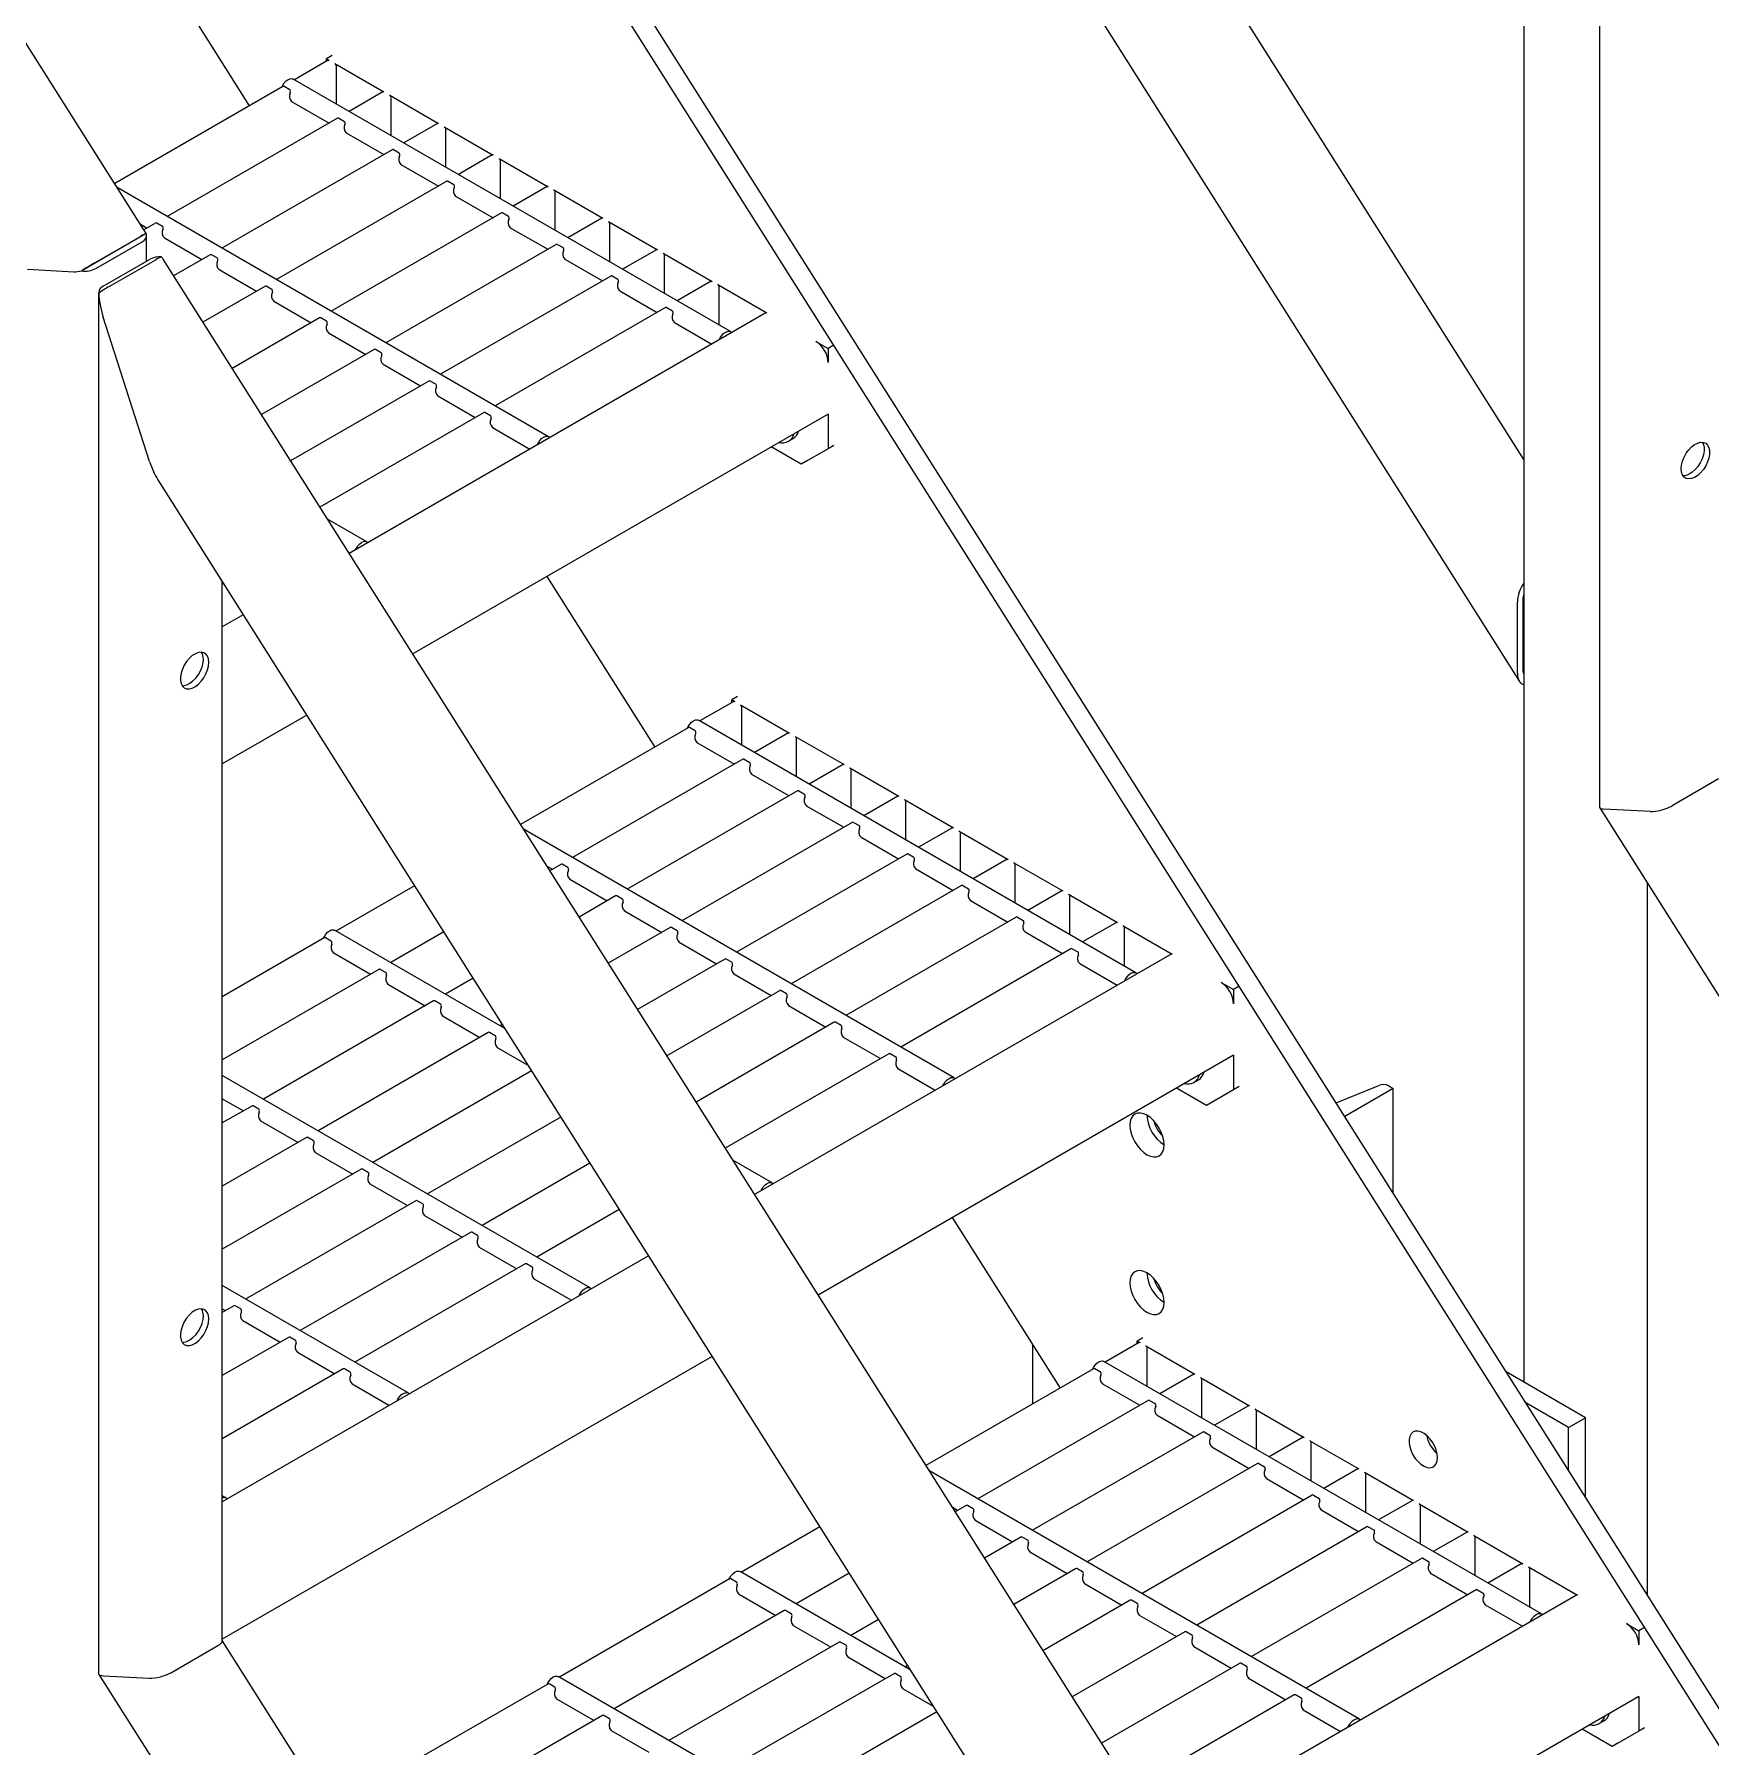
# Model space of a CAD drawing. Header units: millimetres. Extents: x 0 to 55611, y 0 to 32827.
# Drawn here: x 46003 to 46532, y 8661 to 9202 of the extents above; entities that cross this region are included whole.
import ezdxf

# ---------------------------------------------------------------- set-up
doc = ezdxf.new("R2010")
doc.units = ezdxf.units.MM
doc.header["$LTSCALE"] = 10
doc.linetypes.add('SLD-Continua', pattern=[0])
doc.layers.add('STRUC', color=5, linetype='SLD-Continua')

msp = doc.modelspace()

# ---------------------------------------------------------------- linework, layer by layer
at = {"layer": 'STRUC', "linetype": 'SLD-Continua', "lineweight": 25}
for p, q in [((46038.04, 9139.34), (44717.33, 11227.52)), ((47669.49, 6879.66), (45236, 10727.27)), ((47664.1, 6876.55), (45230.61, 10724.16)), ((46473.23, 9067.95), (46001.37, 9814.02)), ((45981.09, 9773.78), (46471.85, 8997.84)), ((46473.23, 9402.37), (46473.23, 8776.62)), ((46497.14, 9394.46), (46497.14, 8958.55)), ((46036.52, 9233.55), (46070.58, 9179.69)), ((46096.74, 9195.61), (46094.95, 9194.58)), ((46095.53, 9194.09), (46084.83, 9187.91)), ((46094.95, 9194.58), (46095.84, 9194.06)), ((46094.95, 9193.75), (46094.95, 9194.58)), ((46097.64, 9193.02), (46113.12, 9184.08)), ((46098.09, 9180.26), (46098.09, 9192.24)), ((46081.12, 9185.77), (46028.05, 9155.14)), ((46083.34, 9184.76), (46081.54, 9185.8)), ((46222.62, 9108.37), (46084.41, 9188.16)), ((46083.93, 9181.1), (46095.76, 9174.27)), ((46112.8, 9184.12), (46102.11, 9177.94)), ((46114.92, 9183.05), (46130.4, 9174.11)), ((46115.37, 9170.29), (46115.37, 9182.27)), ((46098.4, 9175.8), (46044.63, 9144.76)), ((46098.82, 9175.83), (46100.61, 9174.79)), ((46130.08, 9174.14), (46119.38, 9167.97)), ((46101.21, 9171.13), (46113.03, 9164.3)), ((46132.19, 9173.07), (46147.67, 9164.14)), ((46132.64, 9160.31), (46132.64, 9172.3)), ((46115.67, 9165.83), (46061.91, 9134.79)), ((46116.09, 9165.85), (46117.89, 9164.82)), ((46147.35, 9164.17), (46136.66, 9157.99)), ((46149.47, 9163.1), (46164.95, 9154.16)), ((46118.48, 9161.16), (46130.31, 9154.33)), ((46149.92, 9150.34), (46149.92, 9162.32)), ((46165.14, 9075.19), (46028.84, 9153.88)), ((46132.95, 9155.85), (46079.18, 9124.82)), ((46133.37, 9155.88), (46135.17, 9154.84)), ((46164.63, 9154.2), (46153.93, 9148.02)), ((46166.74, 9153.13), (46182.22, 9144.19)), ((46167.19, 9140.37), (46167.19, 9152.35)), ((46135.76, 9151.18), (46147.58, 9144.36)), ((46036.15, 9142.33), (46038.28, 9141.1)), ((46040.93, 9142.62), (46037.29, 9140.52)), ((46043.14, 9141.61), (46041.34, 9142.65)), ((46150.23, 9145.88), (46096.46, 9114.84)), ((46150.65, 9145.91), (46152.44, 9144.87)), ((46153.03, 9141.21), (46164.86, 9134.38)), ((46181.91, 9144.22), (46171.21, 9138.05)), ((46184.02, 9143.15), (46199.5, 9134.22)), ((46184.47, 9130.39), (46184.47, 9142.38)), ((46038.04, 9139.33), (46017.64, 9127.55)), ((46021.53, 9129.97), (46036.18, 9138.43)), ((46022.06, 9128.32), (46036.71, 9136.78)), ((46038.14, 9130.65), (46038.14, 9138.77)), ((46043.73, 9137.95), (46055.56, 9131.12)), ((46167.5, 9135.91), (46113.74, 9104.87)), ((46167.92, 9135.94), (46169.72, 9134.9)), ((46024.41, 9122.73), (46039.07, 9131.19)), ((46026.35, 9122.63), (46041.01, 9131.09)), ((47232.31, 7251.36), (46043.34, 9131.26)), ((46058.2, 9132.65), (46046.67, 9125.99)), ((46060.42, 9131.64), (46058.62, 9132.68)), ((46170.31, 9131.24), (46182.14, 9124.41)), ((46199.18, 9134.25), (46188.49, 9128.07)), ((46201.3, 9133.18), (46216.78, 9124.25)), ((46201.75, 9120.42), (46201.75, 9132.4)), ((46000.5, 9128.06), (46015.16, 9127.31)), ((46061.01, 9127.98), (46072.83, 9121.15)), ((46184.78, 9125.93), (46131.01, 9094.9)), ((46185.2, 9125.96), (46186.99, 9124.93)), ((46022.98, 9120.74), (46022.98, 8684.83)), ((46075.48, 9122.68), (46055.91, 9111.38)), ((46077.69, 9121.67), (46075.9, 9122.7)), ((46187.59, 9121.26), (46199.41, 9114.44)), ((46216.46, 9124.28), (46205.76, 9118.1)), ((46218.57, 9123.21), (46234.05, 9114.27)), ((46219.02, 9110.45), (46219.02, 9122.43)), ((46078.28, 9118), (46090.11, 9111.18)), ((46233.73, 9114.3), (46102.12, 9038.32)), ((46202.05, 9115.96), (46148.29, 9084.92)), ((46202.47, 9115.99), (46204.27, 9114.95)), ((46039.07, 9067.38), (46024.41, 9112.98)), ((46092.75, 9112.7), (46065.15, 9096.77)), ((46094.97, 9111.69), (46093.17, 9112.73)), ((46204.86, 9111.29), (46216.69, 9104.46)), ((46095.56, 9108.03), (46107.39, 9101.2)), ((46249.58, 9105.31), (46253.45, 9103.08)), ((46255.25, 9104.11), (46253.45, 9103.08)), ((46110.03, 9102.73), (46074.39, 9082.16)), ((46112.24, 9101.72), (46110.45, 9102.76)), ((46112.84, 9098.06), (46124.66, 9091.23)), ((46253.45, 9103.08), (46253.45, 9098.61)), ((46127.31, 9092.76), (46083.63, 9067.54)), ((46129.52, 9091.75), (46127.72, 9092.78)), ((46130.11, 9088.08), (46141.94, 9081.26)), ((46144.58, 9082.78), (46092.87, 9052.93)), ((46253.45, 9082.34), (46122.2, 9006.57)), ((46146.8, 9081.77), (46145, 9082.81)), ((46253.45, 9082.34), (46253.45, 9071.39)), ((46147.39, 9078.11), (46159.21, 9071.28)), ((46244.96, 9066.49), (46235.48, 9071.97)), ((46240.92, 9073.74), (46242.36, 9074.57)), ((46253.45, 9071.39), (46244.96, 9066.49)), ((46255.24, 9072.43), (46253.45, 9071.39)), ((46246.76, 9067.53), (46244.96, 9066.49)), ((46041.7, 9061.54), (47193.48, 7240.45)), ((46107.67, 9042.01), (46095.24, 9049.19)), ((46062.05, 8694.82), (46062.05, 9029.37)), ((46164.6, 9031.04), (46198.66, 8977.18)), ((46471.21, 9000.52), (46471.21, 9022.95)), ((46472.94, 9023.94), (46472.94, 9001.52)), ((46068.62, 9018.98), (46062.05, 9015.19)), ((46223.61, 8991.58), (46212.91, 8985.41)), ((46224.82, 8993.11), (46223.02, 8992.07)), ((46223.02, 8992.07), (46223.92, 8991.55)), ((46223.02, 8991.25), (46223.02, 8992.07)), ((46225.72, 8990.52), (46241.2, 8981.58)), ((46226.17, 8977.75), (46226.17, 8989.74)), ((46088.7, 8987.23), (46062.05, 8971.84)), ((46350.7, 8905.86), (46212.49, 8985.65)), ((46209.2, 8983.27), (46156.26, 8952.71)), ((46211.42, 8982.26), (46209.62, 8983.3)), ((46240.88, 8981.61), (46230.18, 8975.44)), ((46242.99, 8980.54), (46258.47, 8971.61)), ((46243.44, 8967.78), (46243.44, 8979.76)), ((46212.01, 8978.6), (46223.83, 8971.77)), ((46226.9, 8973.32), (46228.69, 8972.29)), ((46226.48, 8973.3), (46172.71, 8942.26)), ((46229.28, 8968.62), (46241.11, 8961.8)), ((46258.16, 8971.64), (46247.46, 8965.46)), ((46260.27, 8970.57), (46275.75, 8961.63)), ((46260.72, 8957.81), (46260.72, 8969.79)), ((46243.75, 8963.32), (46189.99, 8932.28)), ((46244.17, 8963.35), (46245.97, 8962.31)), ((46534.78, 8967.09), (46520.12, 8958.63)), ((46246.56, 8958.65), (46258.39, 8951.82)), ((46275.43, 8961.66), (46264.74, 8955.49)), ((46277.55, 8960.6), (46293.03, 8951.66)), ((46278, 8947.83), (46278, 8959.82)), ((46497.24, 8957.99), (46497.24, 8957.98)), ((46497.24, 8957.98), (46984.16, 8188.11)), ((46513.23, 8956.81), (46498.57, 8957.56)), ((46261.03, 8953.35), (46207.26, 8922.31)), ((46261.45, 8953.38), (46263.24, 8952.34)), ((46292.71, 8951.69), (46282.01, 8945.52)), ((46293.22, 8872.69), (46157.22, 8951.2)), ((46263.84, 8948.68), (46275.66, 8941.85)), ((46294.82, 8950.62), (46310.3, 8941.69)), ((46295.27, 8937.86), (46295.27, 8949.84)), ((46278.31, 8943.38), (46224.54, 8912.34)), ((46278.72, 8943.4), (46280.52, 8942.37)), ((46309.99, 8941.72), (46299.29, 8935.54)), ((46164.52, 8939.65), (46166.36, 8938.59)), ((46169, 8940.12), (46165.5, 8938.1)), ((46171.22, 8939.11), (46169.42, 8940.14)), ((46281.11, 8938.7), (46292.94, 8931.88)), ((46312.1, 8940.65), (46327.58, 8931.71)), ((46312.55, 8927.89), (46312.55, 8939.87)), ((46122.76, 8933.37), (46097.96, 8919.05)), ((46171.81, 8935.44), (46183.64, 8928.62)), ((46186.28, 8930.14), (46174.75, 8923.48)), ((46188.49, 8929.13), (46186.7, 8930.17)), ((46295.58, 8933.4), (46241.81, 8902.36)), ((46296, 8933.43), (46297.8, 8932.39)), ((46327.26, 8931.74), (46316.56, 8925.57)), ((46329.37, 8930.68), (46344.85, 8921.74)), ((46512.3, 8709.3), (46512.3, 8934.17)), ((46189.09, 8925.47), (46200.91, 8918.64)), ((46298.39, 8928.73), (46310.21, 8921.9)), ((46329.82, 8917.91), (46329.82, 8929.9)), ((46151.29, 8888.26), (46097.54, 8919.29)), ((46203.56, 8920.17), (46183.99, 8908.87)), ((46205.77, 8919.16), (46203.97, 8920.2)), ((46312.86, 8923.43), (46259.09, 8892.39)), ((46313.28, 8923.46), (46315.07, 8922.42)), ((46344.54, 8921.77), (46333.84, 8915.6)), ((46346.65, 8920.7), (46362.13, 8911.77)), ((46347.1, 8907.94), (46347.1, 8919.92)), ((46094.25, 8916.91), (46062.05, 8898.32)), ((46096.47, 8915.9), (46094.67, 8916.94)), ((46132.01, 8918.76), (46115.24, 8909.08)), ((46206.36, 8915.5), (46218.19, 8908.67)), ((46315.66, 8918.76), (46327.49, 8911.93)), ((46097.06, 8912.24), (46108.89, 8905.41)), ((46220.83, 8910.2), (46193.23, 8894.26)), ((46223.05, 8909.19), (46221.25, 8910.22)), ((46361.81, 8911.8), (46230.19, 8835.82)), ((46330.13, 8913.46), (46276.37, 8882.42)), ((46330.55, 8913.48), (46332.35, 8912.45)), ((46332.94, 8908.78), (46344.77, 8901.96)), ((46111.53, 8906.94), (46062.05, 8878.37)), ((46113.75, 8905.93), (46111.95, 8906.96)), ((46141.25, 8904.15), (46132.51, 8899.1)), ((46223.64, 8905.52), (46235.46, 8898.7)), ((46114.34, 8902.27), (46126.16, 8895.44)), ((46238.11, 8900.22), (46202.47, 8879.65)), ((46240.32, 8899.21), (46238.53, 8900.25)), ((46377.66, 8902.8), (46381.53, 8900.57)), ((46383.33, 8901.61), (46381.53, 8900.57)), ((46381.53, 8900.57), (46381.53, 8896.11)), ((46128.81, 8896.96), (46075.04, 8865.93)), ((46131.02, 8895.95), (46129.23, 8896.99)), ((46131.61, 8892.29), (46143.44, 8885.46)), ((46240.91, 8895.55), (46252.74, 8888.72)), ((46146.08, 8886.99), (46092.32, 8855.95)), ((46148.3, 8885.98), (46146.5, 8887.02)), ((46150.49, 8889.53), (46149.79, 8889.13)), ((46255.38, 8890.25), (46211.71, 8865.04)), ((46257.6, 8889.24), (46255.8, 8890.28)), ((46148.89, 8882.32), (46158.6, 8876.71)), ((46258.19, 8885.58), (46270.02, 8878.75)), ((46272.66, 8880.28), (46220.95, 8850.43)), ((46381.53, 8879.83), (46250.28, 8804.06)), ((46274.88, 8879.27), (46273.08, 8880.3)), ((46381.53, 8879.83), (46381.53, 8868.89)), ((46178.28, 8806.33), (46062.05, 8873.42)), ((46159.73, 8874.92), (46109.59, 8845.98)), ((46275.47, 8875.6), (46287.29, 8868.78)), ((46369, 8871.24), (46370.44, 8872.07)), ((46062.05, 8866.09), (46068.69, 8862.26)), ((46373.04, 8863.99), (46363.56, 8869.46)), ((46381.53, 8868.89), (46373.04, 8863.99)), ((46383.32, 8869.92), (46381.53, 8868.89)), ((46413.97, 8864.77), (46427.41, 8870.31)), ((46431.96, 8869.35), (46416.66, 8860.52)), ((46430.55, 8870.16), (46431.96, 8869.35)), ((46431.96, 8836.33), (46431.96, 8869.35)), ((46071.33, 8863.79), (46062.05, 8858.43)), ((46073.55, 8862.78), (46071.75, 8863.81)), ((46168.97, 8860.31), (46126.87, 8836.01)), ((46374.83, 8865.02), (46373.04, 8863.99)), ((46074.14, 8859.11), (46085.96, 8852.29)), ((46088.61, 8853.81), (46062.05, 8838.48)), ((46090.82, 8852.8), (46089.03, 8853.84)), ((46091.42, 8849.14), (46103.24, 8842.31)), ((46105.89, 8843.84), (46062.05, 8818.53)), ((46108.1, 8842.83), (46106.3, 8843.87)), ((46178.21, 8845.7), (46144.14, 8826.03)), ((46235.75, 8839.51), (46223.32, 8846.68)), ((46108.69, 8839.17), (46120.52, 8832.34)), ((46123.16, 8833.87), (46069.39, 8802.83)), ((46125.38, 8832.86), (46123.58, 8833.89)), ((46125.97, 8829.19), (46137.79, 8822.37)), ((46187.45, 8831.09), (46161.42, 8816.06)), ((46292.68, 8828.54), (46326.74, 8774.68)), ((46140.44, 8823.89), (46086.67, 8792.85)), ((46142.65, 8822.88), (46140.86, 8823.92)), ((46196.69, 8816.48), (46062.05, 8738.75)), ((46143.24, 8819.22), (46155.07, 8812.39)), ((46157.71, 8813.92), (46103.95, 8782.88)), ((46159.93, 8812.91), (46158.13, 8813.95)), ((46120.8, 8773.15), (46062.05, 8807.07)), ((46160.52, 8809.25), (46172.35, 8802.42)), ((46065.69, 8800.69), (46062.05, 8798.59)), ((46067.9, 8799.68), (46066.11, 8800.71)), ((46062.05, 8799.73), (46063.04, 8799.16)), ((46068.49, 8796.01), (46080.32, 8789.19)), ((46082.96, 8790.71), (46062.05, 8778.64)), ((46085.18, 8789.7), (46083.38, 8790.74)), ((46352.9, 8790.6), (46351.1, 8789.56)), ((46351.1, 8789.56), (46352, 8789.05)), ((46351.1, 8788.74), (46351.1, 8789.56)), ((46216.78, 8784.72), (46062.05, 8695.4)), ((46085.77, 8786.04), (46097.6, 8779.21)), ((46318.16, 8769.73), (46318.16, 8788.24)), ((46351.68, 8789.08), (46340.99, 8782.9)), ((46353.8, 8788.01), (46369.28, 8779.07)), ((46354.25, 8775.25), (46354.25, 8787.23)), ((46100.24, 8780.74), (46062.05, 8758.69)), ((46102.45, 8779.73), (46100.66, 8780.77)), ((46337.28, 8780.76), (46284.34, 8750.2)), ((46339.49, 8779.75), (46337.7, 8780.79)), ((46478.78, 8703.36), (46340.57, 8783.14)), ((46368.96, 8779.1), (46358.26, 8772.93)), ((46492.77, 8765.35), (46467.7, 8779.81)), ((46103.05, 8776.07), (46114.87, 8769.24)), ((46340.09, 8776.09), (46351.91, 8769.26)), ((46371.07, 8778.04), (46386.55, 8769.1)), ((46371.52, 8765.27), (46371.52, 8777.26)), ((46354.56, 8770.79), (46300.79, 8739.75)), ((46354.97, 8770.82), (46356.77, 8769.78)), ((46386.24, 8769.13), (46375.54, 8762.96)), ((46388.35, 8768.06), (46403.83, 8759.13)), ((46487.38, 8762.23), (46473.9, 8770.01)), ((46357.36, 8766.12), (46369.19, 8759.29)), ((46388.8, 8755.3), (46388.8, 8767.29)), ((46487.38, 8762.23), (46492.77, 8765.35)), ((46492.77, 8740.19), (46492.77, 8765.35)), ((46371.83, 8760.82), (46318.07, 8729.78)), ((46372.25, 8760.84), (46374.05, 8759.81)), ((46403.51, 8759.16), (46392.81, 8752.98)), ((46405.63, 8758.09), (46421.11, 8749.15)), ((46406.07, 8745.33), (46406.07, 8757.31)), ((46487.38, 8748.71), (46487.38, 8762.23)), ((46374.64, 8756.14), (46386.46, 8749.32)), ((46421.3, 8670.18), (46285.29, 8748.7)), ((46389.11, 8750.84), (46335.34, 8719.8)), ((46389.53, 8750.87), (46391.32, 8749.83)), ((46391.91, 8746.17), (46403.74, 8739.34)), ((46420.79, 8749.18), (46410.09, 8743.01)), ((46422.9, 8748.12), (46438.38, 8739.18)), ((46423.35, 8735.35), (46423.35, 8747.34)), ((46406.38, 8740.87), (46352.62, 8709.83)), ((46406.8, 8740.9), (46408.6, 8739.86)), ((46063.33, 8739.97), (46062.05, 8740.71)), ((46292.6, 8737.15), (46294.44, 8736.08)), ((46297.08, 8737.61), (46293.58, 8735.59)), ((46299.3, 8736.6), (46297.5, 8737.64)), ((46409.19, 8736.2), (46421.02, 8729.37)), ((46438.06, 8739.21), (46427.37, 8733.04)), ((46440.18, 8738.14), (46455.66, 8729.21)), ((46440.63, 8725.38), (46440.63, 8737.37)), ((46250.84, 8730.86), (46226.04, 8716.54)), ((46299.89, 8732.94), (46311.71, 8726.11)), ((46423.66, 8730.9), (46369.89, 8699.86)), ((46424.08, 8730.92), (46425.88, 8729.89)), ((46314.36, 8727.64), (46302.82, 8720.98)), ((46316.57, 8726.63), (46314.78, 8727.66)), ((46426.47, 8726.22), (46438.29, 8719.4)), ((46455.34, 8729.24), (46444.64, 8723.06)), ((46457.45, 8728.17), (46472.93, 8719.23)), ((46457.9, 8715.41), (46457.9, 8727.39)), ((46317.16, 8722.96), (46328.99, 8716.14)), ((46440.94, 8720.92), (46387.17, 8689.88)), ((46441.36, 8720.95), (46443.15, 8719.91)), ((46472.62, 8719.26), (46461.92, 8713.09)), ((46222.33, 8714.41), (46168.57, 8683.37)), ((46224.55, 8713.4), (46222.75, 8714.43)), ((46279.37, 8685.76), (46225.62, 8716.79)), ((46260.08, 8716.25), (46243.32, 8706.57)), ((46331.63, 8717.66), (46312.07, 8706.37)), ((46333.85, 8716.65), (46332.05, 8717.69)), ((46443.74, 8716.25), (46455.57, 8709.42)), ((46474.73, 8718.2), (46490.21, 8709.26)), ((46475.18, 8705.44), (46475.18, 8717.42)), ((46225.14, 8709.73), (46236.97, 8702.91)), ((46334.44, 8712.99), (46346.27, 8706.16)), ((46489.89, 8709.29), (46358.27, 8633.31)), ((46458.21, 8710.95), (46404.45, 8679.91)), ((46458.63, 8710.98), (46460.43, 8709.94)), ((46239.61, 8704.43), (46185.84, 8673.39)), ((46241.82, 8703.42), (46240.03, 8704.46)), ((46348.91, 8707.69), (46321.31, 8691.76)), ((46351.13, 8706.68), (46349.33, 8707.72)), ((46351.72, 8703.02), (46363.54, 8696.19)), ((46461.02, 8706.28), (46472.84, 8699.45)), ((46242.42, 8699.76), (46254.24, 8692.93)), ((46269.33, 8701.64), (46260.59, 8696.6)), ((46366.19, 8697.72), (46330.55, 8677.14)), ((46368.4, 8696.71), (46366.61, 8697.74)), ((46505.74, 8700.29), (46509.6, 8698.06)), ((46511.4, 8699.1), (46509.6, 8698.06)), ((46509.6, 8698.06), (46509.6, 8693.6)), ((46045.96, 8684.9), (46060.62, 8693.36)), ((46511.39, 7984.5), (46062.05, 8694.95)), ((46256.89, 8694.46), (46203.12, 8663.42)), ((46259.1, 8693.45), (46257.3, 8694.49)), ((46368.99, 8693.05), (46380.82, 8686.22)), ((46259.69, 8689.79), (46271.52, 8682.96)), ((46278.57, 8687.03), (46277.87, 8686.63)), ((46383.46, 8687.74), (46339.79, 8662.53)), ((46385.68, 8686.73), (46383.88, 8687.77)), ((46023.08, 8684.26), (46510, 7914.38)), ((46023.08, 8684.26), (46023.08, 8684.26)), ((46024.41, 8683.84), (46039.07, 8683.09)), ((46167.07, 8680.22), (46165.28, 8681.25)), ((46306.35, 8603.82), (46168.15, 8683.61)), ((46274.16, 8684.49), (46220.39, 8653.45)), ((46276.38, 8683.48), (46274.58, 8684.51)), ((46386.27, 8683.07), (46398.09, 8676.24)), ((46164.86, 8681.23), (46111.09, 8650.19)), ((46167.67, 8676.55), (46179.49, 8669.73)), ((46276.97, 8679.81), (46286.67, 8674.21)), ((46400.74, 8677.77), (46349.03, 8647.92)), ((46509.6, 8677.32), (46378.36, 8601.56)), ((46402.95, 8676.76), (46401.16, 8677.8)), ((46509.6, 8677.32), (46509.6, 8666.38)), ((46182.14, 8671.25), (46128.37, 8640.21)), ((46184.35, 8670.24), (46182.55, 8671.28)), ((46287.81, 8672.42), (46237.67, 8643.47)), ((46403.55, 8673.1), (46415.37, 8666.27)), ((46184.94, 8666.58), (46196.77, 8659.75)), ((46501.12, 8661.48), (46491.64, 8666.95)), ((46497.08, 8668.73), (46498.51, 8669.56)), ((46509.6, 8666.38), (46501.12, 8661.48)), ((46511.4, 8667.42), (46509.6, 8666.38)), ((46502.91, 8662.52), (46501.12, 8661.48))]:
    msp.add_line(p, q, dxfattribs=at)
at = {"layer": 'STRUC', "linetype": 'SLD-Continua', "lineweight": 25, "flags": 128}
for points in [[(46080.91, 9185.65), (46081.15, 9186.18), (46081.63, 9186.92), (46082.2, 9187.54), (46082.82, 9188), (46083.44, 9188.26), (46084.01, 9188.29), (46084.41, 9188.16)], [(46083.5, 9183.82), (46083.53, 9183.95), (46083.56, 9184.21), (46083.53, 9184.47), (46083.46, 9184.64), (46083.34, 9184.76), (46083.34, 9184.76)], [(46043.3, 9140.67), (46043.34, 9140.8), (46043.37, 9141.05), (46043.34, 9141.32), (46043.27, 9141.49), (46043.15, 9141.61), (46043.14, 9141.61)], [(46060.58, 9130.69), (46060.61, 9130.82), (46060.64, 9131.08), (46060.61, 9131.35), (46060.54, 9131.52), (46060.42, 9131.64), (46060.42, 9131.64)], [(46077.85, 9120.72), (46077.89, 9120.85), (46077.92, 9121.11), (46077.89, 9121.37), (46077.82, 9121.54), (46077.7, 9121.66), (46077.69, 9121.67)], [(46095.13, 9110.75), (46095.16, 9110.88), (46095.19, 9111.13), (46095.17, 9111.4), (46095.09, 9111.57), (46094.97, 9111.69), (46094.97, 9111.69)], [(46219.11, 9105.86), (46219.36, 9106.39), (46219.84, 9107.13), (46220.41, 9107.76), (46221.03, 9108.21), (46221.65, 9108.47), (46222.22, 9108.51), (46222.7, 9108.32), (46222.95, 9108.08)], [(46112.4, 9100.78), (46112.44, 9100.9), (46112.47, 9101.16), (46112.44, 9101.43), (46112.37, 9101.6), (46112.25, 9101.72), (46112.24, 9101.72)], [(46129.68, 9090.8), (46129.72, 9090.93), (46129.75, 9091.19), (46129.72, 9091.45), (46129.65, 9091.62), (46129.53, 9091.74), (46129.52, 9091.75)], [(46146.96, 9080.83), (46146.99, 9080.96), (46147.02, 9081.21), (46146.99, 9081.48), (46146.92, 9081.65), (46146.8, 9081.77), (46146.8, 9081.77)], [(46161.64, 9072.68), (46161.89, 9073.21), (46162.37, 9073.95), (46162.94, 9074.58), (46163.56, 9075.03), (46164.18, 9075.29), (46164.75, 9075.33), (46165.23, 9075.14), (46165.47, 9074.9)], [(46522.96, 9065.07), (46523.06, 9066.25), (46523.37, 9067.49), (46523.88, 9068.74), (46524.54, 9069.94), (46525.35, 9071.03), (46526.25, 9071.97), (46527.21, 9072.7), (46528.18, 9073.2), (46529.11, 9073.44), (46529.97, 9073.41), (46530.71, 9073.11), (46531.3, 9072.56), (46531.71, 9071.78), (46531.91, 9070.8), (46531.91, 9069.68), (46531.71, 9068.46), (46531.3, 9067.21), (46530.71, 9065.98), (46529.97, 9064.83), (46529.11, 9063.81), (46528.18, 9062.97), (46527.21, 9062.35), (46526.25, 9061.97), (46525.35, 9061.87), (46524.54, 9062.03), (46523.88, 9062.46), (46523.37, 9063.13), (46523.06, 9064.02), (46522.96, 9065.07)], [(46529.64, 9073.45), (46529.98, 9072.77), (46530.19, 9071.8), (46530.19, 9070.68), (46529.98, 9069.46), (46529.57, 9068.21), (46528.99, 9066.98), (46528.25, 9065.82), (46527.39, 9064.8), (46526.45, 9063.96), (46525.48, 9063.34), (46524.52, 9062.97), (46523.62, 9062.86), (46523.53, 9062.87)], [(46104.17, 9039.51), (46104.41, 9040.03), (46104.89, 9040.77), (46105.46, 9041.4), (46106.08, 9041.86), (46106.7, 9042.11), (46107.27, 9042.15), (46107.75, 9041.96), (46108, 9041.72)], [(46057.78, 9003.93), (46057.68, 9004.99), (46057.37, 9005.87), (46056.87, 9006.54), (46056.2, 9006.97), (46055.4, 9007.13), (46054.49, 9007.03), (46053.54, 9006.66), (46052.57, 9006.04), (46051.63, 9005.2), (46050.77, 9004.18), (46050.03, 9003.02), (46049.45, 9001.79), (46049.04, 9000.54), (46048.83, 8999.32), (46048.83, 8998.2), (46049.04, 8997.23), (46049.45, 8996.45), (46050.03, 8995.89), (46050.77, 8995.59), (46051.63, 8995.56), (46052.57, 8995.8), (46053.54, 8996.3), (46054.49, 8997.04), (46055.4, 8997.97), (46056.2, 8999.07), (46056.87, 9000.27), (46057.37, 9001.52), (46057.68, 9002.76), (46057.78, 9003.93)], [(46049.37, 8996.54), (46049.91, 8996.56), (46050.84, 8996.8), (46051.81, 8997.3), (46052.77, 8998.03), (46053.67, 8998.97), (46054.48, 9000.06), (46055.14, 9001.26), (46055.64, 9002.51), (46055.95, 9003.75), (46056.06, 9004.93)], [(46208.98, 8983.14), (46209.23, 8983.67), (46209.71, 8984.41), (46210.28, 8985.04), (46210.9, 8985.49), (46211.52, 8985.75), (46212.09, 8985.79), (46212.49, 8985.65)], [(46211.58, 8981.31), (46211.61, 8981.44), (46211.64, 8981.7), (46211.61, 8981.97), (46211.54, 8982.14), (46211.42, 8982.26), (46211.42, 8982.26)], [(46497.14, 8958.55), (46497.16, 8958.33), (46497.24, 8957.99)], [(46171.38, 8938.16), (46171.41, 8938.29), (46171.44, 8938.55), (46171.42, 8938.81), (46171.34, 8938.98), (46171.22, 8939.1), (46171.22, 8939.11)], [(46188.65, 8928.19), (46188.69, 8928.32), (46188.72, 8928.57), (46188.69, 8928.84), (46188.62, 8929.01), (46188.5, 8929.13), (46188.49, 8929.13)], [(46094.04, 8916.79), (46094.28, 8917.31), (46094.76, 8918.05), (46095.33, 8918.68), (46095.95, 8919.14), (46096.57, 8919.39), (46097.14, 8919.43), (46097.54, 8919.29)], [(46096.63, 8914.96), (46096.67, 8915.09), (46096.7, 8915.34), (46096.67, 8915.61), (46096.59, 8915.78), (46096.47, 8915.9), (46096.47, 8915.9)], [(46205.93, 8918.22), (46205.97, 8918.35), (46206, 8918.6), (46205.97, 8918.87), (46205.9, 8919.04), (46205.78, 8919.16), (46205.77, 8919.16)], [(46223.21, 8908.24), (46223.24, 8908.37), (46223.27, 8908.63), (46223.24, 8908.89), (46223.17, 8909.06), (46223.05, 8909.18), (46223.05, 8909.19)], [(46113.91, 8904.98), (46113.94, 8905.11), (46113.97, 8905.37), (46113.94, 8905.64), (46113.87, 8905.8), (46113.75, 8905.92), (46113.75, 8905.93)], [(46347.19, 8903.36), (46347.44, 8903.88), (46347.92, 8904.63), (46348.49, 8905.25), (46349.11, 8905.71), (46349.73, 8905.96), (46350.3, 8906), (46350.78, 8905.81), (46351.03, 8905.57)], [(46240.48, 8898.27), (46240.52, 8898.4), (46240.55, 8898.65), (46240.52, 8898.92), (46240.45, 8899.09), (46240.33, 8899.21), (46240.32, 8899.21)], [(46131.18, 8895.01), (46131.22, 8895.14), (46131.25, 8895.39), (46131.22, 8895.66), (46131.15, 8895.83), (46131.03, 8895.95), (46131.02, 8895.95)], [(46257.76, 8888.3), (46257.79, 8888.43), (46257.82, 8888.68), (46257.8, 8888.95), (46257.72, 8889.12), (46257.6, 8889.24), (46257.6, 8889.24)], [(46148.46, 8885.04), (46148.49, 8885.17), (46148.52, 8885.42), (46148.49, 8885.69), (46148.42, 8885.86), (46148.3, 8885.98), (46148.3, 8885.98)], [(46275.04, 8878.32), (46275.07, 8878.45), (46275.1, 8878.71), (46275.07, 8878.98), (46275, 8879.14), (46274.88, 8879.26), (46274.88, 8879.27)], [(46289.72, 8870.18), (46289.97, 8870.71), (46290.45, 8871.45), (46291.02, 8872.07), (46291.64, 8872.53), (46292.26, 8872.79), (46292.83, 8872.82), (46293.31, 8872.63), (46293.55, 8872.39)], [(46073.71, 8861.83), (46073.74, 8861.96), (46073.77, 8862.22), (46073.74, 8862.48), (46073.67, 8862.65), (46073.55, 8862.77), (46073.55, 8862.78)], [(46359.58, 8851.52), (46359.48, 8852.79), (46359.17, 8854.14), (46358.67, 8855.5), (46358, 8856.83), (46357.19, 8858.08), (46356.26, 8859.19), (46355.25, 8860.13), (46354.19, 8860.85), (46353.14, 8861.34), (46352.13, 8861.57), (46351.2, 8861.53), (46350.38, 8861.23), (46349.71, 8860.67), (46349.22, 8859.89), (46348.91, 8858.9), (46348.81, 8857.74), (46348.91, 8856.47), (46349.22, 8855.12), (46349.71, 8853.76), (46350.38, 8852.43), (46351.2, 8851.19), (46352.13, 8850.07), (46353.14, 8849.13), (46354.19, 8848.41), (46355.25, 8847.92), (46356.26, 8847.69), (46357.19, 8847.73), (46358, 8848.03), (46358.67, 8848.59), (46359.17, 8849.38), (46359.48, 8850.37), (46359.58, 8851.52)], [(46090.98, 8851.86), (46091.02, 8851.99), (46091.05, 8852.24), (46091.02, 8852.51), (46090.95, 8852.68), (46090.83, 8852.8), (46090.82, 8852.8)], [(46108.26, 8841.88), (46108.3, 8842.01), (46108.33, 8842.27), (46108.3, 8842.54), (46108.23, 8842.71), (46108.1, 8842.83), (46108.1, 8842.83)], [(46232.24, 8837), (46232.49, 8837.53), (46232.97, 8838.27), (46233.54, 8838.89), (46234.16, 8839.35), (46234.78, 8839.61), (46235.35, 8839.64), (46235.83, 8839.45), (46236.08, 8839.21)], [(46125.54, 8831.91), (46125.57, 8832.04), (46125.6, 8832.3), (46125.57, 8832.56), (46125.5, 8832.73), (46125.38, 8832.85), (46125.38, 8832.86)], [(46142.81, 8821.94), (46142.85, 8822.07), (46142.88, 8822.32), (46142.85, 8822.59), (46142.78, 8822.76), (46142.66, 8822.88), (46142.65, 8822.88)], [(46160.09, 8811.97), (46160.12, 8812.09), (46160.15, 8812.35), (46160.12, 8812.62), (46160.05, 8812.79), (46159.93, 8812.91), (46159.93, 8812.91)], [(46359.58, 8801.74), (46359.48, 8803.02), (46359.17, 8804.36), (46358.67, 8805.72), (46358, 8807.05), (46357.19, 8808.3), (46356.26, 8809.41), (46355.25, 8810.35), (46354.19, 8811.08), (46353.14, 8811.56), (46352.13, 8811.79), (46351.2, 8811.76), (46350.38, 8811.45), (46349.71, 8810.9), (46349.22, 8810.11), (46348.91, 8809.12), (46348.81, 8807.96), (46348.91, 8806.69), (46349.22, 8805.35), (46349.71, 8803.98), (46350.38, 8802.65), (46351.2, 8801.41), (46352.13, 8800.3), (46353.14, 8799.36), (46354.19, 8798.63), (46355.25, 8798.14), (46356.26, 8797.92), (46357.19, 8797.95), (46358, 8798.26), (46358.67, 8798.81), (46359.17, 8799.6), (46359.48, 8800.59), (46359.58, 8801.74)], [(46174.77, 8803.82), (46175.02, 8804.35), (46175.5, 8805.09), (46176.07, 8805.71), (46176.69, 8806.17), (46177.31, 8806.43), (46177.88, 8806.46), (46178.36, 8806.28), (46178.61, 8806.03)], [(46057.78, 8796.53), (46057.68, 8797.58), (46057.37, 8798.47), (46056.87, 8799.14), (46056.2, 8799.57), (46055.4, 8799.73), (46054.49, 8799.63), (46053.54, 8799.26), (46052.57, 8798.64), (46051.63, 8797.8), (46050.77, 8796.78), (46050.03, 8795.62), (46049.45, 8794.39), (46049.04, 8793.14), (46048.83, 8791.92), (46048.83, 8790.8), (46049.04, 8789.83), (46049.45, 8789.04), (46050.03, 8788.49), (46050.77, 8788.19), (46051.63, 8788.16), (46052.57, 8788.4), (46053.54, 8788.9), (46054.49, 8789.64), (46055.4, 8790.57), (46056.2, 8791.66), (46056.87, 8792.86), (46057.37, 8794.11), (46057.68, 8795.36), (46057.78, 8796.53)], [(46049.37, 8789.14), (46049.91, 8789.16), (46050.84, 8789.4), (46051.81, 8789.9), (46052.77, 8790.63), (46053.67, 8791.57), (46054.48, 8792.66), (46055.14, 8793.86), (46055.64, 8795.11), (46055.95, 8796.35), (46056.06, 8797.53)], [(46068.06, 8798.73), (46068.1, 8798.86), (46068.13, 8799.12), (46068.1, 8799.39), (46068.03, 8799.55), (46067.91, 8799.67), (46067.9, 8799.68)], [(46085.34, 8788.76), (46085.37, 8788.89), (46085.4, 8789.14), (46085.38, 8789.41), (46085.3, 8789.58), (46085.18, 8789.7), (46085.18, 8789.7)], [(46102.61, 8778.79), (46102.65, 8778.92), (46102.68, 8779.17), (46102.65, 8779.44), (46102.58, 8779.61), (46102.46, 8779.73), (46102.45, 8779.73)], [(46337.06, 8780.64), (46337.31, 8781.16), (46337.79, 8781.91), (46338.36, 8782.53), (46338.98, 8782.99), (46339.6, 8783.24), (46340.17, 8783.28), (46340.57, 8783.14)], [(46339.65, 8778.81), (46339.69, 8778.94), (46339.72, 8779.19), (46339.69, 8779.46), (46339.62, 8779.63), (46339.5, 8779.75), (46339.49, 8779.75)], [(46117.3, 8770.64), (46117.55, 8771.17), (46118.02, 8771.91), (46118.6, 8772.53), (46119.21, 8772.99), (46119.83, 8773.25), (46120.41, 8773.28), (46120.88, 8773.1), (46121.13, 8772.86)], [(46445.98, 8752.74), (46445.87, 8753.91), (46445.56, 8755.16), (46445.06, 8756.41), (46444.39, 8757.61), (46443.59, 8758.7), (46442.69, 8759.63), (46441.73, 8760.37), (46440.76, 8760.87), (46439.82, 8761.11), (46438.97, 8761.08), (46438.23, 8760.78), (46437.64, 8760.23), (46437.23, 8759.44), (46437.02, 8758.47), (46437.02, 8757.35), (46437.23, 8756.13), (46437.64, 8754.88), (46438.23, 8753.65), (46438.97, 8752.49), (46439.82, 8751.47), (46440.76, 8750.63), (46441.73, 8750.01), (46442.69, 8749.64), (46443.59, 8749.54), (46444.39, 8749.7), (46445.06, 8750.13), (46445.56, 8750.8), (46445.87, 8751.69), (46445.98, 8752.74)], [(46299.46, 8735.66), (46299.49, 8735.79), (46299.52, 8736.04), (46299.49, 8736.31), (46299.42, 8736.48), (46299.3, 8736.6), (46299.3, 8736.6)], [(46316.73, 8725.68), (46316.77, 8725.81), (46316.8, 8726.07), (46316.77, 8726.34), (46316.7, 8726.5), (46316.58, 8726.62), (46316.57, 8726.63)], [(46222.12, 8714.28), (46222.36, 8714.81), (46222.84, 8715.55), (46223.41, 8716.17), (46224.03, 8716.63), (46224.65, 8716.89), (46225.22, 8716.92), (46225.62, 8716.79)], [(46334.01, 8715.71), (46334.05, 8715.84), (46334.08, 8716.09), (46334.05, 8716.36), (46333.98, 8716.53), (46333.85, 8716.65), (46333.85, 8716.65)], [(46224.71, 8712.45), (46224.74, 8712.58), (46224.77, 8712.84), (46224.74, 8713.1), (46224.67, 8713.27), (46224.55, 8713.39), (46224.55, 8713.4)], [(46241.98, 8702.48), (46242.02, 8702.61), (46242.05, 8702.86), (46242.02, 8703.13), (46241.95, 8703.3), (46241.83, 8703.42), (46241.82, 8703.42)], [(46351.29, 8705.74), (46351.32, 8705.87), (46351.35, 8706.12), (46351.32, 8706.39), (46351.25, 8706.56), (46351.13, 8706.68), (46351.13, 8706.68)], [(46475.27, 8700.85), (46475.52, 8701.38), (46476, 8702.12), (46476.57, 8702.74), (46477.19, 8703.2), (46477.81, 8703.46), (46478.38, 8703.49), (46478.86, 8703.31), (46479.11, 8703.06)], [(46259.26, 8692.5), (46259.3, 8692.63), (46259.33, 8692.89), (46259.3, 8693.16), (46259.23, 8693.33), (46259.1, 8693.45), (46259.1, 8693.45)], [(46368.56, 8695.76), (46368.6, 8695.89), (46368.63, 8696.15), (46368.6, 8696.42), (46368.53, 8696.58), (46368.41, 8696.7), (46368.4, 8696.71)], [(46385.84, 8685.79), (46385.87, 8685.92), (46385.9, 8686.17), (46385.87, 8686.44), (46385.8, 8686.61), (46385.68, 8686.73), (46385.68, 8686.73)], [(46023.08, 8684.26), (46023, 8684.61), (46022.98, 8684.83)], [(46164.64, 8681.1), (46164.89, 8681.63), (46165.37, 8682.37), (46165.94, 8682.99), (46166.56, 8683.45), (46167.18, 8683.71), (46167.75, 8683.74), (46168.15, 8683.61)], [(46276.54, 8682.53), (46276.57, 8682.66), (46276.6, 8682.92), (46276.57, 8683.18), (46276.5, 8683.35), (46276.38, 8683.47), (46276.38, 8683.48)], [(46167.23, 8679.27), (46167.27, 8679.4), (46167.3, 8679.66), (46167.27, 8679.92), (46167.2, 8680.09), (46167.08, 8680.21), (46167.07, 8680.22)], [(46403.11, 8675.82), (46403.15, 8675.95), (46403.18, 8676.2), (46403.15, 8676.47), (46403.08, 8676.64), (46402.96, 8676.76), (46402.95, 8676.76)], [(46184.51, 8669.3), (46184.55, 8669.43), (46184.58, 8669.68), (46184.55, 8669.95), (46184.48, 8670.12), (46184.36, 8670.24), (46184.35, 8670.24)], [(46417.8, 8667.67), (46418.04, 8668.2), (46418.52, 8668.94), (46419.09, 8669.56), (46419.71, 8670.02), (46420.33, 8670.28), (46420.91, 8670.32), (46421.38, 8670.13), (46421.63, 8669.89)]]:
    msp.add_lwpolyline(points, dxfattribs=at)
at = {"layer": 'STRUC', "linetype": 'SLD-Continua', "lineweight": 25}
for centre, radius, start, end in [((46095.66, 9193.8), 0.319, 54.3824, 114.3071), ((46097.11, 9192.2), 0.976, 2.6055, 57.3945), ((46081.36, 9185.46), 0.388, 62.259, 127.5191), ((46085.48, 9182.74), 2.26, 151.5127, 226.5278), ((46112.93, 9183.83), 0.319, 54.3824, 114.3071), ((46114.39, 9182.23), 0.976, 2.6055, 57.3945), ((46098.63, 9175.47), 0.402, 62.6755, 125.5375), ((46102.76, 9172.77), 2.26, 151.5127, 226.5278), ((46100.07, 9174.21), 0.791, 332.3428, 46.8827), ((46130.21, 9173.85), 0.319, 54.3824, 114.3071), ((46131.67, 9172.25), 0.976, 2.6055, 57.3945), ((46115.91, 9165.5), 0.402, 62.6755, 125.5375), ((46120.04, 9162.8), 2.26, 151.5127, 226.5278), ((46117.35, 9164.24), 0.791, 332.3428, 46.8827), ((46147.49, 9163.88), 0.319, 54.3824, 114.3071), ((46148.94, 9162.28), 0.976, 2.6055, 57.3945), ((46133.19, 9155.52), 0.402, 62.6755, 125.5375), ((46137.31, 9152.82), 2.26, 151.5127, 226.5278), ((46134.63, 9154.27), 0.791, 332.3428, 46.8827), ((46164.76, 9153.91), 0.319, 54.3824, 114.3071), ((46166.22, 9152.31), 0.976, 2.6055, 57.3945), ((46041.16, 9142.28), 0.414, 63.338, 124.2198), ((46150.46, 9145.55), 0.402, 62.6755, 125.5375), ((46154.59, 9142.85), 2.26, 151.5127, 226.5278), ((46151.9, 9144.29), 0.791, 332.3428, 46.8827), ((46182.04, 9143.93), 0.319, 54.3824, 114.3071), ((46183.49, 9142.33), 0.976, 2.6055, 57.3945), ((46039.56, 9133.81), 5.73, 105.3671, 126.1663), ((46035.91, 9138.82), 2.2, 291.515, 13.3897), ((46045.29, 9139.59), 2.26, 151.5127, 226.5278), ((46167.74, 9135.58), 0.402, 62.6755, 125.5375), ((46042.42, 9124.84), 7.17, 86.6947, 117.8471), ((46046.14, 9123.17), 9.43, 110.5336, 122.9494), ((46058.43, 9132.31), 0.414, 63.338, 124.2198), ((46062.56, 9129.62), 2.26, 151.5127, 226.5278), ((46171.86, 9132.88), 2.26, 151.5127, 226.5278), ((46169.18, 9134.32), 0.791, 332.3428, 46.8827), ((46199.31, 9133.96), 0.319, 54.3824, 114.3071), ((46200.77, 9132.36), 0.976, 2.6055, 57.3945), ((46060.64, 9062.8), 77.73, 120.2173, 123.594), ((46018.64, 9134.89), 7.41, 262.2325, 297.4907), ((46185.01, 9125.61), 0.402, 62.6755, 125.5375), ((46186.45, 9124.35), 0.791, 332.3428, 46.8827), ((46025.35, 9120.57), 2.35, 113.4346, 180.3043), ((46064.9, 9056.4), 76.63, 120.2018, 123.1549), ((46075.71, 9122.33), 0.414, 63.338, 124.2198), ((46079.84, 9119.64), 2.26, 151.5127, 226.5278), ((46189.14, 9122.9), 2.26, 151.5127, 226.5278), ((46216.59, 9123.99), 0.319, 54.3824, 114.3071), ((46218.05, 9122.39), 0.976, 2.6055, 57.3945), ((46202.29, 9115.63), 0.402, 62.6755, 125.5375), ((46206.42, 9112.93), 2.26, 151.5127, 226.5278), ((46203.73, 9114.37), 0.791, 332.3428, 46.8827), ((46233.87, 9114.01), 0.319, 54.3824, 114.3071), ((46092.99, 9112.36), 0.414, 63.338, 124.2198), ((46097.12, 9109.67), 2.26, 151.5127, 226.5278), ((46245.06, 9098.23), 8.4, 2.6055, 57.3945), ((46110.26, 9102.39), 0.414, 63.338, 124.2198), ((46114.39, 9099.7), 2.26, 151.5127, 226.5278), ((46127.54, 9092.41), 0.414, 63.338, 124.2198), ((46131.67, 9089.72), 2.26, 151.5127, 226.5278), ((46144.81, 9082.44), 0.414, 63.338, 124.2198), ((46148.94, 9079.75), 2.26, 151.5127, 226.5278), ((46238.97, 9077.13), 3.87, 254.8736, 345.121), ((46240.22, 9078.03), 4.06, 301.6973, 344.8142), ((46052.27, 9005.12), 3.79, 357.1064, 32.0294), ((46223.74, 8991.29), 0.319, 54.3824, 114.3071), ((46225.19, 8989.69), 0.976, 2.6055, 57.3945), ((46209.44, 8982.95), 0.388, 62.259, 127.5191), ((46213.56, 8980.24), 2.26, 151.5127, 226.5278), ((46241.01, 8981.32), 0.319, 54.3824, 114.3071), ((46242.47, 8979.72), 0.976, 2.6055, 57.3945), ((46226.71, 8972.97), 0.402, 62.6755, 125.5375), ((46230.84, 8970.26), 2.26, 151.5127, 226.5278), ((46228.15, 8971.71), 0.791, 332.3428, 46.8827), ((46258.29, 8971.35), 0.319, 54.3824, 114.3071), ((46259.74, 8969.75), 0.976, 2.6055, 57.3945), ((46243.99, 8962.99), 0.402, 62.6755, 125.5375), ((46248.12, 8960.29), 2.26, 151.5127, 226.5278), ((46245.43, 8961.73), 0.791, 332.3428, 46.8827), ((46275.56, 8961.37), 0.319, 54.3824, 114.3071), ((46277.02, 8959.77), 0.976, 2.6055, 57.3945), ((46261.26, 8953.02), 0.402, 62.6755, 125.5375), ((46262.7, 8951.76), 0.791, 332.3428, 46.8827), ((46292.84, 8951.4), 0.319, 54.3824, 114.3071), ((46265.39, 8950.32), 2.26, 151.5127, 226.5278), ((46294.3, 8949.8), 0.976, 2.6055, 57.3945), ((46278.54, 8943.05), 0.402, 62.6755, 125.5375), ((46282.67, 8940.34), 2.26, 151.5127, 226.5278), ((46279.98, 8941.79), 0.791, 332.3428, 46.8827), ((46310.12, 8941.43), 0.319, 54.3824, 114.3071), ((46169.24, 8939.77), 0.414, 63.338, 124.2198), ((46173.37, 8937.08), 2.26, 151.5127, 226.5278), ((46311.57, 8939.83), 0.976, 2.6055, 57.3945), ((46186.51, 8929.8), 0.414, 63.338, 124.2198), ((46295.82, 8933.07), 0.402, 62.6755, 125.5375), ((46299.94, 8930.37), 2.26, 151.5127, 226.5278), ((46297.26, 8931.82), 0.791, 332.3428, 46.8827), ((46327.39, 8931.45), 0.319, 54.3824, 114.3071), ((46328.85, 8929.85), 0.976, 2.6055, 57.3945), ((46190.64, 8927.11), 2.26, 151.5127, 226.5278), ((46203.79, 8919.83), 0.414, 63.338, 124.2198), ((46313.09, 8923.1), 0.402, 62.6755, 125.5375), ((46317.22, 8920.4), 2.26, 151.5127, 226.5278), ((46314.53, 8921.84), 0.791, 332.3428, 46.8827), ((46344.67, 8921.48), 0.319, 54.3824, 114.3071), ((46346.13, 8919.88), 0.976, 2.6055, 57.3945), ((46094.49, 8916.57), 0.414, 63.338, 124.2198), ((46098.62, 8913.88), 2.26, 151.5127, 226.5278), ((46207.92, 8917.14), 2.26, 151.5127, 226.5278), ((46221.07, 8909.85), 0.414, 63.338, 124.2198), ((46330.37, 8913.13), 0.402, 62.6755, 125.5375), ((46334.5, 8910.42), 2.26, 151.5127, 226.5278), ((46331.81, 8911.87), 0.791, 332.3428, 46.8827), ((46361.94, 8911.51), 0.319, 54.3824, 114.3071), ((46111.76, 8906.6), 0.414, 63.338, 124.2198), ((46115.89, 8903.91), 2.26, 151.5127, 226.5278), ((46225.19, 8907.16), 2.26, 151.5127, 226.5278), ((46238.34, 8899.88), 0.414, 63.338, 124.2198), ((46242.47, 8897.19), 2.26, 151.5127, 226.5278), ((46373.14, 8895.72), 8.4, 2.6055, 57.3945), ((46129.04, 8896.62), 0.414, 63.338, 124.2198), ((46133.17, 8893.93), 2.26, 151.5127, 226.5278), ((46146.32, 8886.65), 0.414, 63.338, 124.2198), ((46255.62, 8889.91), 0.414, 63.338, 124.2198), ((46259.75, 8887.22), 2.26, 151.5127, 226.5278), ((46150.44, 8883.96), 2.26, 151.5127, 226.5278), ((46272.89, 8879.93), 0.414, 63.338, 124.2198), ((46277.02, 8877.24), 2.26, 151.5127, 226.5278), ((46367.04, 8874.62), 3.87, 254.8736, 345.121), ((46368.3, 8875.52), 4.06, 301.6973, 344.8142), ((46428.81, 8866.77), 3.81, 62.9038, 111.625), ((46071.57, 8863.44), 0.414, 63.338, 124.2198), ((46075.69, 8860.75), 2.26, 151.5127, 226.5278), ((46365.89, 8861.38), 11.71, 182.6055, 237.3945), ((46368.56, 8862.92), 12.83, 197.1983, 222.7963), ((46088.84, 8853.47), 0.414, 63.338, 124.2198), ((46092.97, 8850.78), 2.26, 151.5127, 226.5278), ((46106.12, 8843.5), 0.414, 63.338, 124.2198), ((46110.25, 8840.81), 2.26, 151.5127, 226.5278), ((46123.39, 8833.52), 0.414, 63.338, 124.2198), ((46127.52, 8830.83), 2.26, 151.5127, 226.5278), ((46140.67, 8823.55), 0.414, 63.338, 124.2198), ((46144.8, 8820.86), 2.26, 151.5127, 226.5278), ((46157.95, 8813.58), 0.414, 63.338, 124.2198), ((46162.07, 8810.89), 2.26, 151.5127, 226.5278), ((46365.89, 8811.61), 11.71, 182.6055, 237.3945), ((46368.56, 8813.15), 12.83, 197.1983, 222.7963), ((46065.92, 8800.34), 0.414, 63.338, 124.2198), ((46052.27, 8797.72), 3.79, 357.1064, 32.0294), ((46070.05, 8797.65), 2.26, 151.5127, 226.5278), ((46083.2, 8790.37), 0.414, 63.338, 124.2198), ((46087.32, 8787.68), 2.26, 151.5127, 226.5278), ((46351.82, 8788.79), 0.319, 54.3824, 114.3071), ((46353.27, 8787.19), 0.976, 2.6055, 57.3945), ((46100.47, 8780.4), 0.414, 63.338, 124.2198), ((46104.6, 8777.71), 2.26, 151.5127, 226.5278), ((46337.52, 8780.45), 0.388, 62.259, 127.5191), ((46341.64, 8777.73), 2.26, 151.5127, 226.5278), ((46369.09, 8778.81), 0.319, 54.3824, 114.3071), ((46370.55, 8777.21), 0.976, 2.6055, 57.3945), ((46354.79, 8770.46), 0.402, 62.6755, 125.5375), ((46358.92, 8767.76), 2.26, 151.5127, 226.5278), ((46356.23, 8769.2), 0.791, 332.3428, 46.8827), ((46386.37, 8768.84), 0.319, 54.3824, 114.3071), ((46387.82, 8767.24), 0.976, 2.6055, 57.3945), ((46372.07, 8760.49), 0.402, 62.6755, 125.5375), ((46376.19, 8757.78), 2.26, 151.5127, 226.5278), ((46373.51, 8759.23), 0.791, 332.3428, 46.8827), ((46403.64, 8758.87), 0.319, 54.3824, 114.3071), ((46405.1, 8757.27), 0.976, 2.6055, 57.3945), ((46452.55, 8761.72), 10.23, 190.8134, 229.1812), ((46452.54, 8761.71), 10.22, 190.7948, 229.1998), ((46389.34, 8750.51), 0.402, 62.6755, 125.5375), ((46393.47, 8747.81), 2.26, 151.5127, 226.5278), ((46390.78, 8749.26), 0.791, 332.3428, 46.8827), ((46420.92, 8748.89), 0.319, 54.3824, 114.3071), ((46422.38, 8747.29), 0.976, 2.6055, 57.3945), ((46406.62, 8740.54), 0.402, 62.6755, 125.5375), ((46062.67, 8738.82), 1.3, 40.9366, 118.6436), ((46297.32, 8737.27), 0.414, 63.338, 124.2198), ((46301.44, 8734.58), 2.26, 151.5127, 226.5278), ((46410.75, 8737.84), 2.26, 151.5127, 226.5278), ((46408.06, 8739.28), 0.791, 332.3428, 46.8827), ((46438.2, 8738.92), 0.319, 54.3824, 114.3071), ((46439.65, 8737.32), 0.976, 2.6055, 57.3945), ((46423.89, 8730.57), 0.402, 62.6755, 125.5375), ((46314.59, 8727.29), 0.414, 63.338, 124.2198), ((46318.72, 8724.6), 2.26, 151.5127, 226.5278), ((46428.02, 8727.86), 2.26, 151.5127, 226.5278), ((46425.33, 8729.31), 0.791, 332.3428, 46.8827), ((46455.47, 8728.95), 0.319, 54.3824, 114.3071), ((46456.93, 8727.35), 0.976, 2.6055, 57.3945), ((46441.17, 8720.59), 0.402, 62.6755, 125.5375), ((46442.61, 8719.34), 0.791, 332.3428, 46.8827), ((46472.75, 8718.97), 0.319, 54.3824, 114.3071), ((46222.57, 8714.06), 0.414, 63.338, 124.2198), ((46331.87, 8717.32), 0.414, 63.338, 124.2198), ((46336, 8714.63), 2.26, 151.5127, 226.5278), ((46445.3, 8717.89), 2.26, 151.5127, 226.5278), ((46474.2, 8717.37), 0.976, 2.6055, 57.3945), ((46226.69, 8711.37), 2.26, 151.5127, 226.5278), ((46458.45, 8710.62), 0.402, 62.6755, 125.5375), ((46462.57, 8707.92), 2.26, 151.5127, 226.5278), ((46459.89, 8709.36), 0.791, 332.3428, 46.8827), ((46490.02, 8709), 0.319, 54.3824, 114.3071), ((46239.84, 8704.09), 0.414, 63.338, 124.2198), ((46349.14, 8707.35), 0.414, 63.338, 124.2198), ((46353.27, 8704.66), 2.26, 151.5127, 226.5278), ((46243.97, 8701.4), 2.26, 151.5127, 226.5278), ((46366.42, 8697.38), 0.414, 63.338, 124.2198), ((46501.21, 8693.22), 8.4, 2.6055, 57.3945), ((46257.12, 8694.12), 0.414, 63.338, 124.2198), ((46261.25, 8691.43), 2.26, 151.5127, 226.5278), ((46370.55, 8694.69), 2.26, 151.5127, 226.5278), ((46383.7, 8687.4), 0.414, 63.338, 124.2198), ((46165.09, 8680.88), 0.414, 63.338, 124.2198), ((46274.39, 8684.14), 0.414, 63.338, 124.2198), ((46278.52, 8681.45), 2.26, 151.5127, 226.5278), ((46387.82, 8684.71), 2.26, 151.5127, 226.5278), ((46169.22, 8678.19), 2.26, 151.5127, 226.5278), ((46400.97, 8677.43), 0.414, 63.338, 124.2198), ((46182.37, 8670.91), 0.414, 63.338, 124.2198), ((46405.1, 8674.74), 2.26, 151.5127, 226.5278), ((46495.12, 8672.12), 3.87, 254.8736, 345.121), ((46496.38, 8673.02), 4.06, 301.6973, 344.8142), ((46186.5, 8668.22), 2.26, 151.5127, 226.5278)]:
    msp.add_arc(centre, radius, start, end, dxfattribs=at)
for centre, major_axis, ratio, start_param, end_param in [((46042.52, 9123.43), (-3.15, 10.86), 0.343216, 5.413424, 5.517391), ((46042.52, 9123.43), (-3.15, 10.86), 0.343216, 5.413424, 5.517391), ((46018.61, 9129.3), (4.86, 1.41), 0.291909, 3.842627, 4.427609), ((46018.61, 9129.3), (4.86, 1.41), 0.291909, 3.842627, 4.427609), ((46027.86, 9114.97), (-3.15, 10.86), 0.343216, 0.934522, 1.65516), ((46027.86, 9114.97), (-3.15, 10.86), 0.343216, 0.934522, 1.65516), ((46042.52, 9069.37), (-3.15, 10.86), 0.343216, 1.65516, 2.271831), ((46042.52, 9069.37), (-3.15, 10.86), 0.343216, 1.65516, 2.271831), ((46474.66, 9024.94), (1.73, 5.56), 0.536091, 0.953247, 2.096964), ((46474.66, 9024.94), (0.87, 2.78), 0.536091, 1.502462, 2.096964), ((46474.66, 9002.51), (1.73, 5.56), 0.536091, 2.096964, 3.240682), ((46474.66, 9002.51), (0.87, 2.78), 0.536091, 2.096964, 2.713635), ((46502.02, 8959.55), (4.86, 1.41), 0.291909, 3.257645, 3.842627), ((46502.02, 8959.55), (4.86, 1.41), 0.291909, 3.257645, 3.842627), ((46516.67, 8958.8), (4.86, 1.41), 0.291909, 3.842627, 5.413424), ((46516.67, 8958.8), (4.86, 1.41), 0.291909, 3.842627, 5.413424), ((46057.17, 8693.54), (4.86, 1.41), 0.291909, 5.413424, 6.198822), ((46057.17, 8693.54), (4.86, 1.41), 0.291909, 5.413424, 6.198822), ((46027.86, 8685.83), (4.86, 1.41), 0.291909, 3.257645, 3.842627), ((46027.86, 8685.83), (4.86, 1.41), 0.291909, 3.257645, 3.842627), ((46042.52, 8685.08), (4.86, 1.41), 0.291909, 3.842627, 5.413424), ((46042.52, 8685.08), (4.86, 1.41), 0.291909, 3.842627, 5.413424)]:
    msp.add_ellipse(centre, major_axis=major_axis, ratio=ratio, start_param=start_param, end_param=end_param, dxfattribs=at)

doc.saveas('drawing.dxf')
